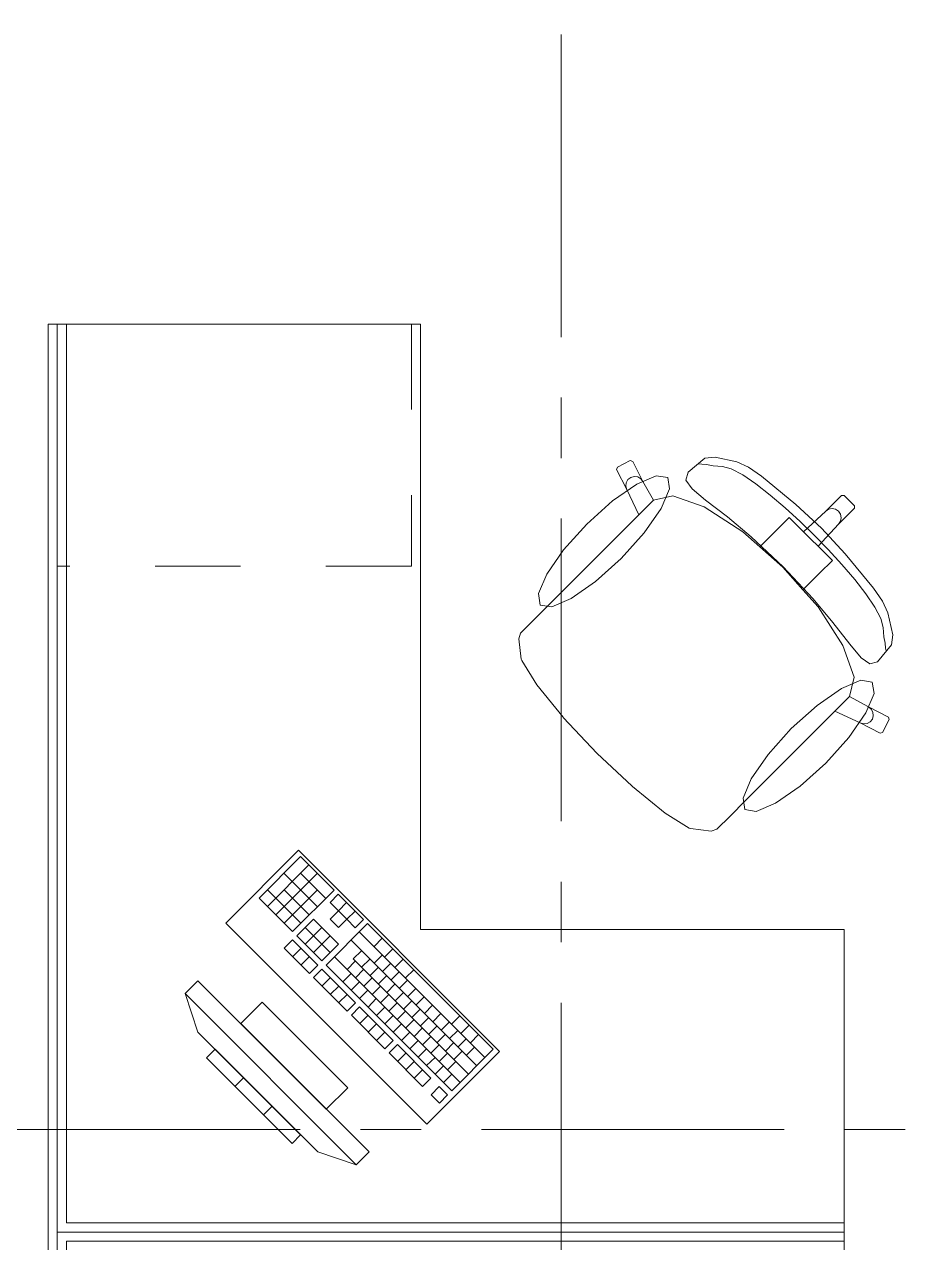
# Model space of a CAD drawing. Header units: inches. Extents: x -38 to 5698, y -33 to 92.
# Drawn here: x 297.683 to 299.142, y 9.815 to 11.828 of the extents above; entities that cross this region are included whole.
import ezdxf

# ---------------------------------------------------------------- set-up
doc = ezdxf.new("R2010")
doc.units = ezdxf.units.IN
doc.header["$MEASUREMENT"] = 0
doc.linetypes.add('Punto & Raya', pattern=[0.65, 0.5, -0.075, 0, -0.075])
doc.linetypes.add('Rayas', pattern=[0.282222, 0.141111, -0.141111])
doc.layers.add('Interior - Mobiliario', color=7, linetype='Continuous')
doc.layers.add('Marcador - Secciones', color=251, linetype='Continuous')

msp = doc.modelspace()

# ---------------------------------------------------------------- linework, layer by layer
at = {"layer": 'Interior - Mobiliario', "color": 175, "linetype": 'Continuous', "lineweight": 13}
for p, q in [((297.7223, 11.3323), (297.7523, 11.3323)), ((297.7223, 9.8473), (297.7223, 11.3323)), ((297.7523, 11.3323), (297.7523, 9.8473)), ((298.8074, 11.1108), (298.8241, 11.1126)), ((298.8241, 11.1126), (298.8603, 11.1049)), ((298.6614, 11.0921), (298.6627, 11.0961)), ((298.6784, 11.059), (298.6614, 11.0921)), ((298.6627, 11.0961), (298.6841, 11.1069)), ((298.6841, 11.1069), (298.6881, 11.1056)), ((298.6881, 11.1056), (298.7051, 11.0725)), ((298.7795, 11.0876), (298.8074, 11.1108)), ((298.8021, 11.1011), (298.7976, 11.1019)), ((298.8101, 11.1003), (298.8021, 11.1011)), ((298.8209, 11.0983), (298.8101, 11.1003)), ((298.8363, 11.0972), (298.8209, 11.0983)), ((298.851, 11.0933), (298.8363, 11.0972)), ((298.8699, 11.0833), (298.851, 11.0933)), ((298.8603, 11.1049), (298.8795, 11.0959)), ((298.8795, 11.0959), (298.9012, 11.081)), ((298.6774, 11.0704), (298.6803, 11.0755)), ((298.6803, 11.0755), (298.6849, 11.0792)), ((298.6849, 11.0792), (298.6905, 11.0807)), ((298.6905, 11.0807), (298.6963, 11.08)), ((298.6963, 11.08), (298.7015, 11.0771)), ((298.7015, 11.0771), (298.7051, 11.0725)), ((298.7051, 11.0725), (298.7224, 11.0415)), ((298.7761, 11.0747), (298.7795, 11.0876)), ((298.7861, 11.0603), (298.7761, 11.0747)), ((298.8917, 11.0684), (298.8699, 11.0833)), ((298.9012, 11.081), (298.9579, 11.0342)), ((298.6768, 11.0646), (298.6774, 11.0704)), ((298.6784, 11.059), (298.6768, 11.0646)), ((298.698, 11.0172), (298.6784, 11.059)), ((298.8084, 11.0417), (298.7861, 11.0603)), ((298.9155, 11.0499), (298.8917, 11.0684)), ((298.7222, 11.0414), (298.698, 11.0172)), ((298.7222, 11.0414), (298.7224, 11.0415)), ((298.7224, 11.0415), (298.7544, 11.0489)), ((298.7544, 11.0489), (298.8063, 11.0306)), ((298.8446, 11.0138), (298.8084, 11.0417)), ((298.9403, 11.0287), (298.9155, 11.0499)), ((298.9579, 11.0342), (299.0001, 10.9951)), ((299.007, 11.0233), (299.0331, 11.0494)), ((299.0331, 11.0494), (299.0373, 11.0494)), ((299.0373, 11.0494), (299.0459, 11.0409)), ((299.0544, 11.0323), (299.0459, 11.0409)), ((299.0544, 11.0281), (299.0544, 11.0323)), ((298.5501, 10.8693), (298.698, 11.0172)), ((298.8063, 11.0306), (298.8702, 10.9892)), ((298.8839, 10.9811), (298.8446, 11.0138)), ((298.9257, 10.9918), (298.9468, 11.013)), ((298.9649, 11.0061), (298.9403, 11.0287)), ((298.9468, 11.013), (298.9705, 10.9893)), ((298.9705, 10.9893), (299.007, 11.0233)), ((299.007, 11.0233), (299.0119, 11.0266)), ((299.0119, 11.0266), (299.0176, 11.0277)), ((299.0176, 11.0277), (299.0234, 11.0265)), ((299.0234, 11.0265), (299.0283, 11.0232)), ((299.0315, 11.0183), (299.0283, 11.0232)), ((299.0284, 11.002), (299.0544, 11.0281)), ((299.0327, 11.0126), (299.0315, 11.0183)), ((299.0316, 11.0068), (299.0327, 11.0126)), ((298.8983, 10.9645), (298.9257, 10.9918)), ((298.9883, 10.9833), (298.9649, 11.0061)), ((298.9944, 10.9655), (299.0284, 11.002)), ((299.0392, 10.9529), (299.0001, 10.9951)), ((299.0284, 11.002), (299.0316, 11.0068)), ((298.8702, 10.9892), (298.8983, 10.9645)), ((298.9366, 10.9316), (298.8839, 10.9811)), ((298.9705, 10.9893), (298.9824, 10.9774)), ((298.9944, 10.9655), (298.9824, 10.9774)), ((298.9883, 10.9833), (299.0112, 10.9599)), ((298.8983, 10.9645), (298.9362, 10.9311)), ((299.018, 10.9418), (298.9944, 10.9655)), ((299.0112, 10.9599), (299.0337, 10.9352)), ((299.086, 10.8962), (299.0392, 10.9529)), ((298.9695, 10.8933), (298.9362, 10.9311)), ((298.9366, 10.9316), (298.9861, 10.8788)), ((298.9968, 10.9207), (299.018, 10.9418)), ((299.0337, 10.9352), (299.0549, 10.9105)), ((298.9695, 10.8933), (298.9968, 10.9207)), ((298.9943, 10.8652), (298.9695, 10.8933)), ((299.0549, 10.9105), (299.0735, 10.8867)), ((299.1009, 10.8745), (299.086, 10.8962)), ((298.9861, 10.8788), (299.0188, 10.8395)), ((299.0735, 10.8867), (299.0883, 10.8648)), ((299.1099, 10.8552), (299.1009, 10.8745)), ((298.5246, 10.8438), (298.5501, 10.8693)), ((299.0356, 10.8013), (298.9943, 10.8652)), ((299.0883, 10.8648), (299.0983, 10.846)), ((299.1177, 10.8191), (299.1099, 10.8552)), ((298.5027, 10.8219), (298.5246, 10.8438)), ((299.0188, 10.8395), (299.0467, 10.8034)), ((299.0983, 10.846), (299.1022, 10.8313)), ((299.1022, 10.8313), (299.1033, 10.8159)), ((298.4998, 10.8126), (298.5027, 10.8219)), ((298.5038, 10.7787), (298.4998, 10.8126)), ((299.1033, 10.8159), (299.1054, 10.8051)), ((299.1158, 10.8023), (299.1177, 10.8191)), ((299.0539, 10.7494), (299.0356, 10.8013)), ((299.0467, 10.8034), (299.0654, 10.7811)), ((299.0926, 10.7745), (299.1158, 10.8023)), ((299.1054, 10.8051), (299.1061, 10.7971)), ((299.1061, 10.7971), (299.1069, 10.7925)), ((298.5047, 10.7765), (298.5038, 10.7787)), ((298.5296, 10.7365), (298.5047, 10.7765)), ((299.0654, 10.7811), (299.0797, 10.7711)), ((299.0797, 10.7711), (299.0926, 10.7745)), ((298.5732, 10.6828), (298.5296, 10.7365)), ((299.0465, 10.7174), (299.0539, 10.7494)), ((299.0465, 10.7172), (299.0222, 10.693)), ((299.0465, 10.7172), (299.0465, 10.7174)), ((299.0775, 10.7001), (299.0465, 10.7174)), ((298.8744, 10.5451), (299.0222, 10.693)), ((299.0222, 10.693), (299.064, 10.6734)), ((299.0821, 10.6965), (299.0775, 10.7001)), ((299.1106, 10.6831), (299.0775, 10.7001)), ((299.085, 10.6913), (299.0821, 10.6965)), ((299.0857, 10.6855), (299.085, 10.6913)), ((298.5738, 10.682), (298.5732, 10.6828)), ((298.6287, 10.6237), (298.5738, 10.682)), ((299.064, 10.6734), (299.0696, 10.6718)), ((299.064, 10.6734), (299.0971, 10.6564)), ((299.0696, 10.6718), (299.0755, 10.6724)), ((299.0755, 10.6724), (299.0806, 10.6753)), ((299.0806, 10.6753), (299.0842, 10.6799)), ((299.0842, 10.6799), (299.0857, 10.6855)), ((299.1011, 10.6577), (299.1119, 10.6791)), ((299.1119, 10.6791), (299.1106, 10.6831)), ((299.0971, 10.6564), (299.1011, 10.6577)), ((298.6287, 10.6237), (298.687, 10.5688)), ((298.687, 10.5688), (298.6879, 10.5682)), ((298.6879, 10.5682), (298.7415, 10.5246)), ((298.8489, 10.5196), (298.8744, 10.5451)), ((298.7415, 10.5246), (298.7816, 10.4997)), ((298.8269, 10.4977), (298.8489, 10.5196)), ((298.7816, 10.4997), (298.7837, 10.4988)), ((298.7837, 10.4988), (298.8176, 10.4948)), ((298.8176, 10.4948), (298.8269, 10.4977)), ((298.1393, 10.4527), (298.0707, 10.3842)), ((298.1946, 10.3973), (298.1393, 10.4527)), ((298.1531, 10.4389), (298.0845, 10.3703)), ((298.167, 10.425), (298.0984, 10.3565)), ((298.1672, 10.3699), (298.1118, 10.4253)), ((298.1809, 10.3836), (298.1394, 10.4252)), ((298.1398, 10.3425), (298.0844, 10.3979)), ((298.1535, 10.3562), (298.112, 10.3977)), ((298.1671, 10.3975), (298.1122, 10.3426)), ((298.1261, 10.3288), (298.1946, 10.3973)), ((298.2016, 10.3904), (298.1879, 10.3767)), ((298.2431, 10.3489), (298.2016, 10.3904)), ((298.0707, 10.3842), (298.1261, 10.3288)), ((298.1879, 10.3767), (298.2017, 10.3629)), ((298.2154, 10.3766), (298.2017, 10.3629)), ((298.1604, 10.3493), (298.133, 10.3219)), ((298.202, 10.3077), (298.1604, 10.3493)), ((298.2017, 10.3629), (298.188, 10.3491)), ((298.188, 10.3491), (298.2018, 10.3353)), ((298.2156, 10.349), (298.2017, 10.3629)), ((298.2018, 10.3353), (298.2156, 10.349)), ((298.2293, 10.3627), (298.2156, 10.349)), ((298.2156, 10.349), (298.2294, 10.3352)), ((298.2294, 10.3352), (298.2431, 10.3489)), ((298.1883, 10.294), (298.1467, 10.3356)), ((298.1743, 10.3354), (298.1469, 10.308)), ((298.25, 10.342), (298.1815, 10.2734)), ((298.444, 10.1205), (298.2363, 10.3282)), ((298.4577, 10.1342), (298.25, 10.342)), ((298.1261, 10.315), (298.1124, 10.3013)), ((298.1677, 10.2735), (298.1261, 10.315)), ((298.133, 10.3219), (298.1745, 10.2803)), ((298.1881, 10.3216), (298.1607, 10.2942)), ((298.1745, 10.2803), (298.202, 10.3077)), ((298.4303, 10.1068), (298.2226, 10.3145)), ((298.2743, 10.3177), (298.2606, 10.304)), ((298.1124, 10.3013), (298.154, 10.2597)), ((298.14, 10.3011), (298.1263, 10.2874)), ((298.1538, 10.2873), (298.1401, 10.2736)), ((298.4029, 10.0794), (298.1952, 10.2871)), ((298.2399, 10.2972), (298.2262, 10.2835)), ((298.2744, 10.2902), (298.2607, 10.2764)), ((298.2916, 10.3004), (298.2779, 10.2867)), ((298.154, 10.2597), (298.1677, 10.2735)), ((298.1746, 10.2665), (298.1609, 10.2528)), ((298.23, 10.2111), (298.1746, 10.2665)), ((298.1815, 10.2734), (298.3892, 10.0657)), ((298.2297, 10.28), (298.216, 10.2663)), ((298.4166, 10.0931), (298.2262, 10.2835)), ((298.2538, 10.2834), (298.2401, 10.2697)), ((298.2676, 10.2695), (298.2539, 10.2558)), ((298.2883, 10.2763), (298.2745, 10.2626)), ((298.3089, 10.2831), (298.2952, 10.2694)), ((297.9696, 10.2474), (297.9484, 10.2262)), ((298.2524, 9.9646), (297.9696, 10.2474)), ((298.1609, 10.2528), (298.2163, 10.1974)), ((298.1885, 10.2527), (298.1747, 10.239)), ((298.2229, 10.2594), (298.2092, 10.2457)), ((298.2435, 10.2662), (298.2298, 10.2525)), ((298.2574, 10.2523), (298.2436, 10.2386)), ((298.2815, 10.2557), (298.2677, 10.242)), ((298.3021, 10.2625), (298.2884, 10.2487)), ((298.3159, 10.2486), (298.3022, 10.2349)), ((298.3262, 10.2658), (298.3125, 10.2521)), ((297.9484, 10.2262), (298.2312, 9.9434)), ((297.9484, 10.2262), (297.9696, 10.1626)), ((298.2023, 10.2388), (298.1886, 10.2251)), ((298.2367, 10.2456), (298.223, 10.2318)), ((298.2506, 10.2317), (298.2369, 10.218)), ((298.2712, 10.2385), (298.2575, 10.2248)), ((298.2953, 10.2418), (298.2816, 10.2281)), ((298.3092, 10.228), (298.2954, 10.2143)), ((298.3298, 10.2348), (298.3161, 10.2211)), ((298.0757, 10.2121), (298.0403, 10.1767)), ((298.2171, 10.0706), (298.0757, 10.2121)), ((298.2162, 10.225), (298.2024, 10.2113)), ((298.2163, 10.1974), (298.23, 10.2111)), ((298.2644, 10.2179), (298.2507, 10.2041)), ((298.2851, 10.2247), (298.2713, 10.2109)), ((298.2989, 10.2108), (298.2852, 10.1971)), ((298.323, 10.2141), (298.3093, 10.2004)), ((298.3436, 10.2209), (298.3299, 10.2072)), ((298.3575, 10.2071), (298.3438, 10.1934)), ((298.2369, 10.2042), (298.2232, 10.1905)), ((298.2232, 10.1905), (298.2786, 10.1351)), ((298.2923, 10.1488), (298.2369, 10.2042)), ((298.2508, 10.1904), (298.2371, 10.1767)), ((298.2783, 10.204), (298.2646, 10.1903)), ((298.2921, 10.1902), (298.2784, 10.1765)), ((298.3128, 10.197), (298.299, 10.1832)), ((298.3369, 10.2003), (298.3231, 10.1866)), ((298.3507, 10.1864), (298.337, 10.1727)), ((298.3713, 10.1932), (298.3576, 10.1795)), ((298.4024, 10.1896), (298.3886, 10.1759)), ((298.0403, 10.1767), (298.1817, 10.0353)), ((298.2646, 10.1765), (298.2509, 10.1628)), ((298.306, 10.1763), (298.2922, 10.1626)), ((298.3266, 10.1831), (298.3129, 10.1694)), ((298.3404, 10.1693), (298.3267, 10.1555)), ((298.3645, 10.1726), (298.3508, 10.1589)), ((298.3852, 10.1794), (298.3715, 10.1657)), ((298.4179, 10.1741), (298.4042, 10.1603)), ((298.1676, 9.9646), (297.9696, 10.1626)), ((298.2785, 10.1627), (298.2648, 10.149)), ((298.2786, 10.1351), (298.2923, 10.1488)), ((298.3198, 10.1625), (298.3061, 10.1488)), ((298.3337, 10.1486), (298.3199, 10.1349)), ((298.3543, 10.1554), (298.3406, 10.1417)), ((298.3784, 10.1587), (298.3647, 10.145)), ((298.399, 10.1655), (298.3853, 10.1518)), ((298.4129, 10.1517), (298.3992, 10.138)), ((298.4335, 10.1585), (298.4198, 10.1448)), ((297.9979, 10.1343), (297.9837, 10.1201)), ((298.1393, 9.9929), (297.9979, 10.1343)), ((298.2992, 10.1419), (298.2855, 10.1282)), ((298.2855, 10.1282), (298.3409, 10.0728)), ((298.3546, 10.0865), (298.2992, 10.1419)), ((298.3131, 10.1281), (298.2994, 10.1143)), ((298.3475, 10.1348), (298.3338, 10.1211)), ((298.3681, 10.1416), (298.3544, 10.1279)), ((298.382, 10.1277), (298.3683, 10.114)), ((298.3922, 10.1449), (298.3785, 10.1312)), ((298.3892, 10.0657), (298.4577, 10.1342)), ((298.4061, 10.131), (298.3924, 10.1173)), ((298.4267, 10.1378), (298.413, 10.1241)), ((297.9837, 10.1201), (298.1252, 9.9787)), ((298.3269, 10.1142), (298.3132, 10.1005)), ((298.3614, 10.1209), (298.3476, 10.1072)), ((298.3752, 10.1071), (298.3615, 10.0934)), ((298.3958, 10.1139), (298.3821, 10.1002)), ((298.045, 10.0871), (298.0309, 10.073)), ((298.3408, 10.1004), (298.3271, 10.0866)), ((298.3409, 10.0728), (298.3546, 10.0865)), ((298.389, 10.0932), (298.3753, 10.0795)), ((298.1817, 10.0353), (298.2171, 10.0706)), ((298.3685, 10.0727), (298.3548, 10.0589)), ((298.3823, 10.0588), (298.3685, 10.0727)), ((298.3548, 10.0589), (298.3686, 10.0451)), ((298.3686, 10.0451), (298.3823, 10.0588)), ((298.0922, 10.04), (298.078, 10.0259)), ((298.1252, 9.9787), (298.1393, 9.9929)), ((298.2312, 9.9434), (298.1676, 9.9646)), ((298.2312, 9.9434), (298.2524, 9.9646)), ((297.7223, 9.8173), (297.7223, 9.8473)), ((297.7523, 9.8473), (299.0373, 9.8473)), ((299.0373, 9.8473), (299.0373, 9.8173)), ((297.7223, 8.3323), (297.7223, 9.8173)), ((297.7523, 9.8173), (297.7523, 8.3323)), ((299.0373, 9.8173), (297.7523, 9.8173))]:
    msp.add_line(p, q, dxfattribs=at)
at = {"layer": 'Interior - Mobiliario', "color": 175, "linetype": 'Rayas', "lineweight": 13}
for p, q in [((298.3223, 11.3323), (298.3223, 10.9323)), ((298.3223, 10.9323), (297.7373, 10.9323))]:
    msp.add_line(p, q, dxfattribs=at)
at = {"layer": 'Interior - Mobiliario', "color": 175, "linetype": 'Continuous', "lineweight": 13, "flags": 128}
for points in [[(297.7373, 9.8323), (297.7373, 11.3323), (298.3373, 11.3323), (298.3373, 10.3323), (299.0373, 10.3323), (299.0373, 9.8323)], [(298.6122, 11.0021), (298.6547, 11.0403), (298.695, 11.0683), (298.7271, 11.0819), (298.746, 11.079), (298.7489, 11.0601), (298.7353, 11.028), (298.7073, 10.9877), (298.6691, 10.9452), (298.6266, 10.907), (298.5863, 10.879), (298.5542, 10.8654), (298.5353, 10.8683), (298.5324, 10.8872), (298.546, 10.9193), (298.574, 10.9596)], [(299.0071, 10.6072), (299.0453, 10.6497), (299.0733, 10.69), (299.0869, 10.7221), (299.084, 10.741), (299.0651, 10.7439), (299.033, 10.7303), (298.9927, 10.7023), (298.9502, 10.6641), (298.9121, 10.6216), (298.884, 10.5813), (298.8704, 10.5492), (298.8733, 10.5303), (298.8922, 10.5274), (298.9243, 10.541), (298.9646, 10.569)], [(298.3479, 10.0105), (298.4681, 10.1307), (298.1358, 10.4631), (298.0156, 10.3429)], [(297.7373, 9.8323), (297.7373, 8.3323), (298.3373, 8.3323), (298.3373, 9.3323), (299.0373, 9.3323), (299.0373, 9.8323)]]:
    msp.add_lwpolyline(points, close=True, dxfattribs=at)
at = {"layer": 'Marcador - Secciones', "color": 251, "linetype": 'Punto & Raya', "lineweight": 13}
for p, q in [((298.57, 46.2111), (298.57, 0.8878)), ((282.4384, 10.0018), (323.8507, 10.0018))]:
    msp.add_line(p, q, dxfattribs=at)

doc.saveas('drawing.dxf')
